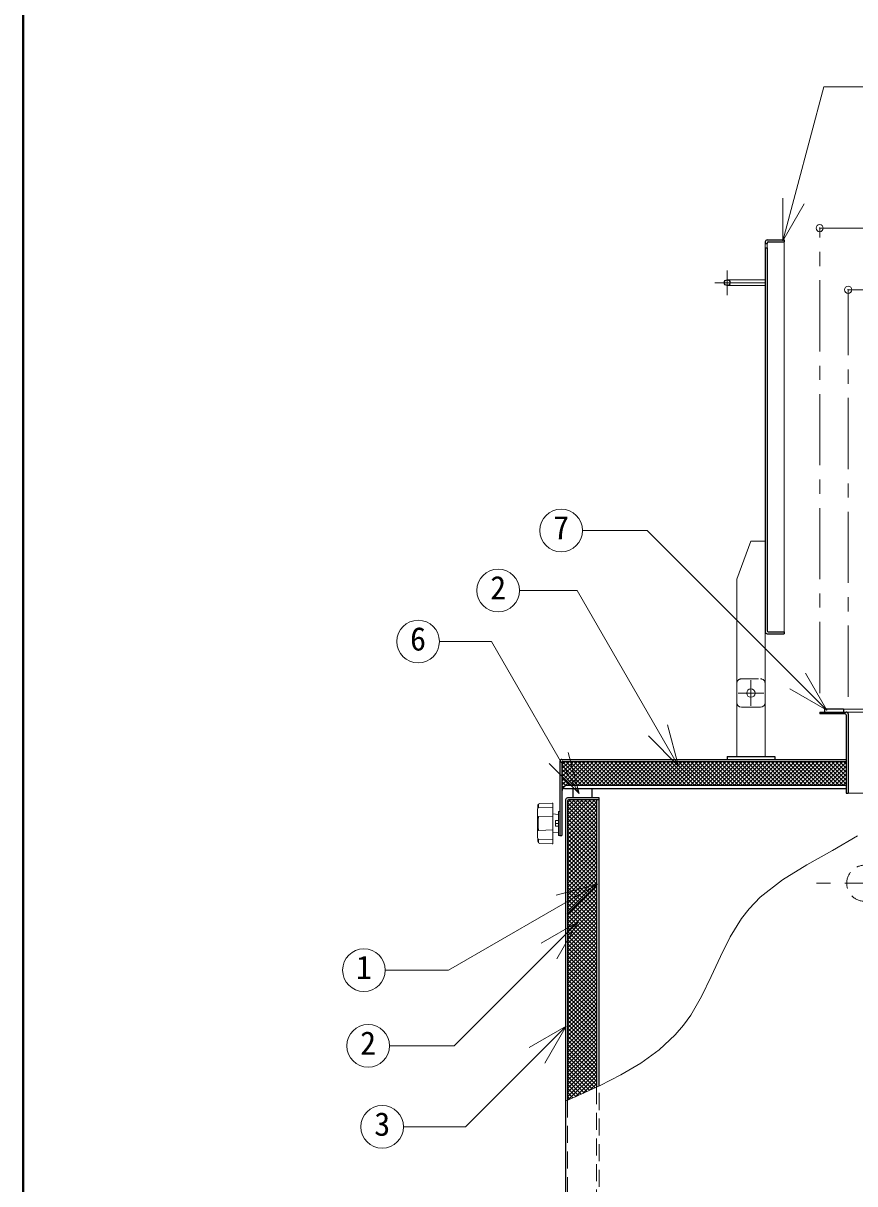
# Model space of a CAD drawing. Units: millimetres at full size, sheet at 1:15; details may follow other scales. Extents: x -3044 to 3031, y -2085 to 2130.
# Drawn here: x -3044 to -2167, y -848 to 376 of the extents above; entities that cross this region are included whole.
import ezdxf
from ezdxf.enums import TextEntityAlignment as Align

# ---------------------------------------------------------------- set-up
doc = ezdxf.new("R2010")
doc.units = ezdxf.units.MM
doc.header["$LTSCALE"] = 15
doc.header["$PDMODE"] = 32
doc.header["$PDSIZE"] = 7.5
doc.linetypes.add('CHAIN1', pattern=[8, 5, -1, 1, -1])
doc.linetypes.add('DASHED1', pattern=[1.8, 1.2, -0.6])
doc.layers.add('0-0', color=7, linetype='Continuous', lineweight=18)
doc.styles.add('ＭＳ ゴシック', font='')
doc.styles.get('ＭＳ ゴシック').set_extended_font_data('MS Gothic')

msp = doc.modelspace()

# ---------------------------------------------------------------- linework, layer by layer
at = {"layer": '0-0', "color": 1, "lineweight": 40}
msp.add_line((-3044, -2084.96), (-3044, 2130.04), dxfattribs=at)
at = {"layer": '0-0'}
for p, q in [((-2243.06, 146.16), (-2199.6, 308.36)), ((-2134.63, 308.36), (-2199.6, 308.36)), ((-2243.06, 146.16), (-2243.06, 191.16)), ((-2243.06, 146.16), (-2220.56, 185.13)), ((-2261.5, 143.29), (-2261.5, 138.79)), ((-2259.5, 143.29), (-2259.5, 138.79)), ((-2301.5, 105.04), (-2261.5, 105.04)), ((-2301.5, 99.04), (-2261.5, 99.04)), ((-2276.5, -170.46), (-2291.5, -210.46)), ((-2276.5, -170.46), (-2261.5, -170.46)), ((-2291.5, -340.46), (-2291.5, -210.46)), ((-2261.5, -340.46), (-2261.5, -265.96)), ((-2196.55, -348.41), (-2219.05, -309.43)), ((-2196.55, -348.41), (-2235.52, -325.91)), ((-2266.5, -345.46), (-2286.5, -345.46)), ((-2352.81, -407.52), (-2364.45, -364.05)), ((-2352.81, -407.52), (-2384.62, -375.7)), ((-2457.65, -436.48), (-2469.3, -393.02)), ((-2457.65, -436.48), (-2489.47, -404.66)), ((-2174, -435.96), (-2113.97, -435.96)), ((-2501.48, -456.19), (-2501.09, -448.81)), ((-2485.5, -451.02), (-2500.05, -451.51)), ((-2486.01, -446.49), (-2499.16, -446.92)), ((-2485.5, -488.92), (-2485.5, -446.99)), ((-2501.5, -479.19), (-2501.5, -456.72)), ((-2485.5, -461.1), (-2500.05, -460.62)), ((-2479.96, -458.42), (-2485.5, -457.96)), ((-2479.5, -455.46), (-2478, -455.46)), ((-2479.5, -455.46), (-2479.5, -480.46)), ((-2485.5, -474.81), (-2500.05, -475.3)), ((-2482.75, -465.61), (-2482.75, -470.3)), ((-2482.12, -464.96), (-2479.5, -464.96)), ((-2482.12, -467.96), (-2479.5, -467.96)), ((-2482.12, -470.96), (-2479.5, -470.96)), ((-2501.48, -479.72), (-2501.09, -487.1)), ((-2485.5, -484.89), (-2500.05, -484.41)), ((-2486.01, -489.42), (-2499.16, -489)), ((-2479.96, -477.49), (-2485.5, -477.96)), ((-2479.5, -480.46), (-2478, -480.46)), ((-2438.4, -531.8), (-2595.48, -622.49)), ((-2438.4, -531.8), (-2481.86, -543.44)), ((-2438.4, -531.8), (-2470.22, -563.62)), ((-2458.84, -571.53), (-2589.64, -702.33)), ((-2458.84, -571.53), (-2497.81, -594.03)), ((-2458.84, -571.53), (-2481.34, -610.51)), ((-2595.48, -622.49), (-2662.13, -622.49)), ((-2471.29, -681.53), (-2577.4, -787.64)), ((-2471.29, -681.53), (-2510.26, -704.03)), ((-2471.29, -681.53), (-2493.79, -720.5)), ((-2589.64, -702.33), (-2657.76, -702.33)), ((-2577.4, -787.64), (-2642.86, -787.64))]:
    msp.add_line(p, q, dxfattribs=at)
at = {"layer": '0-0', "color": 4, "linetype": 'CHAIN1', "lineweight": 9}
for p, q in [((-2204, -330.46), (-2204, 159.54)), ((-2301.5, 115.04), (-2301.5, 89.04)), ((-2314.5, 102.04), (-2261.5, 102.04)), ((-2174, -334.46), (-2174, 94.54)), ((-2276.5, -316.96), (-2276.5, -343.96)), ((-2290, -330.46), (-2263, -330.46)), ((-2102.5, -530.96), (-2210.5, -530.96))]:
    msp.add_line(p, q, dxfattribs=at)
at = {"layer": '0-0', "color": 4, "lineweight": 9}
for p, q in [((-2204, 159.54), (-1809, 159.54)), ((-2241.5, 145.04), (-2241.5, -265.96)), ((-1839, 94.54), (-2174, 94.54)), ((-2291.5, -340.46), (-2291.5, -397.46)), ((-2261.5, -340.46), (-2261.5, -397.46)), ((-2069.32, -347.46), (-2179, -347.46)), ((-2070.53, -350.46), (-2176, -350.46)), ((-2476, -406.23), (-2472.22, -402.46)), ((-2476, -410.48), (-2467.98, -402.46)), ((-2476, -414.72), (-2463.73, -402.46)), ((-2476, -418.96), (-2459.49, -402.46)), ((-2476, -423.21), (-2455.25, -402.46)), ((-2476, -427.45), (-2451.01, -402.46)), ((-2475.66, -402.71), (-2450.42, -427.96)), ((-2473.17, -428.86), (-2446.76, -402.46)), ((-2471.67, -402.46), (-2446.17, -427.96)), ((-2468.02, -427.96), (-2442.52, -402.46)), ((-2467.43, -402.46), (-2441.93, -427.96)), ((-2463.78, -427.96), (-2438.28, -402.46)), ((-2463.19, -402.46), (-2437.69, -427.96)), ((-2459.54, -427.96), (-2434.04, -402.46)), ((-2458.94, -402.46), (-2433.44, -427.96)), ((-2455.29, -427.96), (-2429.79, -402.46)), ((-2454.7, -402.46), (-2429.2, -427.96)), ((-2451.05, -427.96), (-2425.55, -402.46)), ((-2450.46, -402.46), (-2424.96, -427.96)), ((-2446.81, -427.96), (-2421.31, -402.46)), ((-2446.22, -402.46), (-2420.72, -427.96)), ((-2442.57, -427.96), (-2417.07, -402.46)), ((-2441.97, -402.46), (-2416.47, -427.96)), ((-2438.32, -427.96), (-2412.82, -402.46)), ((-2437.73, -402.46), (-2412.23, -427.96)), ((-2434.08, -427.96), (-2408.58, -402.46)), ((-2433.49, -402.46), (-2407.99, -427.96)), ((-2429.84, -427.96), (-2404.34, -402.46)), ((-2429.25, -402.46), (-2403.75, -427.96)), ((-2425.59, -427.96), (-2400.09, -402.46)), ((-2425, -402.46), (-2399.5, -427.96)), ((-2421.35, -427.96), (-2395.85, -402.46)), ((-2420.76, -402.46), (-2395.26, -427.96)), ((-2417.11, -427.96), (-2391.61, -402.46)), ((-2416.52, -402.46), (-2391.02, -427.96)), ((-2412.87, -427.96), (-2387.37, -402.46)), ((-2412.28, -402.46), (-2386.78, -427.96)), ((-2408.62, -427.96), (-2383.12, -402.46)), ((-2408.03, -402.46), (-2382.53, -427.96)), ((-2404.38, -427.96), (-2378.88, -402.46)), ((-2403.79, -402.46), (-2378.29, -427.96)), ((-2400.14, -427.96), (-2374.64, -402.46)), ((-2399.55, -402.46), (-2374.05, -427.96)), ((-2395.9, -427.96), (-2370.4, -402.46)), ((-2395.3, -402.46), (-2369.8, -427.96)), ((-2391.65, -427.96), (-2366.15, -402.46)), ((-2391.06, -402.46), (-2365.56, -427.96)), ((-2387.41, -427.96), (-2361.91, -402.46)), ((-2386.82, -402.46), (-2361.32, -427.96)), ((-2383.17, -427.96), (-2357.67, -402.46)), ((-2382.58, -402.46), (-2357.08, -427.96)), ((-2378.93, -427.96), (-2353.43, -402.46)), ((-2378.33, -402.46), (-2352.83, -427.96)), ((-2374.68, -427.96), (-2349.18, -402.46)), ((-2374.09, -402.46), (-2348.59, -427.96)), ((-2370.44, -427.96), (-2344.94, -402.46)), ((-2369.85, -402.46), (-2344.35, -427.96)), ((-2366.2, -427.96), (-2340.7, -402.46)), ((-2365.61, -402.46), (-2340.11, -427.96)), ((-2361.96, -427.96), (-2336.46, -402.46)), ((-2361.36, -402.46), (-2335.86, -427.96)), ((-2357.71, -427.96), (-2332.21, -402.46)), ((-2357.12, -402.46), (-2331.62, -427.96)), ((-2353.47, -427.96), (-2327.97, -402.46)), ((-2352.88, -402.46), (-2327.38, -427.96)), ((-2349.23, -427.96), (-2323.73, -402.46)), ((-2348.64, -402.46), (-2323.14, -427.96)), ((-2344.98, -427.96), (-2319.48, -402.46)), ((-2344.39, -402.46), (-2318.89, -427.96)), ((-2340.74, -427.96), (-2315.24, -402.46)), ((-2340.15, -402.46), (-2314.65, -427.96)), ((-2336.5, -427.96), (-2311, -402.46)), ((-2335.91, -402.46), (-2310.41, -427.96)), ((-2332.26, -427.96), (-2306.76, -402.46)), ((-2331.67, -402.46), (-2306.17, -427.96)), ((-2328.01, -427.96), (-2302.51, -402.46)), ((-2327.42, -402.46), (-2301.92, -427.96)), ((-2323.77, -427.96), (-2298.27, -402.46)), ((-2323.18, -402.46), (-2297.68, -427.96)), ((-2319.53, -427.96), (-2294.03, -402.46)), ((-2318.94, -402.46), (-2293.44, -427.96)), ((-2315.29, -427.96), (-2289.79, -402.46)), ((-2314.69, -402.46), (-2289.19, -427.96)), ((-2311.04, -427.96), (-2285.54, -402.46)), ((-2310.45, -402.46), (-2284.95, -427.96)), ((-2306.8, -427.96), (-2281.3, -402.46)), ((-2306.21, -402.46), (-2280.71, -427.96)), ((-2302.56, -427.96), (-2277.06, -402.46)), ((-2301.97, -402.46), (-2276.47, -427.96)), ((-2298.32, -427.96), (-2272.82, -402.46)), ((-2297.72, -402.46), (-2272.22, -427.96)), ((-2294.07, -427.96), (-2268.57, -402.46)), ((-2293.48, -402.46), (-2267.98, -427.96)), ((-2289.83, -427.96), (-2264.33, -402.46)), ((-2289.24, -402.46), (-2263.74, -427.96)), ((-2285.59, -427.96), (-2260.09, -402.46)), ((-2285, -402.46), (-2259.5, -427.96)), ((-2281.35, -427.96), (-2255.85, -402.46)), ((-2280.75, -402.46), (-2255.25, -427.96)), ((-2277.1, -427.96), (-2251.6, -402.46)), ((-2276.51, -402.46), (-2251.01, -427.96)), ((-2272.86, -427.96), (-2247.36, -402.46)), ((-2272.27, -402.46), (-2246.77, -427.96)), ((-2268.62, -427.96), (-2243.12, -402.46)), ((-2268.03, -402.46), (-2242.53, -427.96)), ((-2264.37, -427.96), (-2238.87, -402.46)), ((-2263.78, -402.46), (-2238.28, -427.96)), ((-2260.13, -427.96), (-2234.63, -402.46)), ((-2259.54, -402.46), (-2234.04, -427.96)), ((-2255.89, -427.96), (-2230.39, -402.46)), ((-2255.3, -402.46), (-2229.8, -427.96)), ((-2251.65, -427.96), (-2226.15, -402.46)), ((-2251.06, -402.46), (-2225.56, -427.96)), ((-2247.4, -427.96), (-2221.9, -402.46)), ((-2246.81, -402.46), (-2221.31, -427.96)), ((-2243.16, -427.96), (-2217.66, -402.46)), ((-2242.57, -402.46), (-2217.07, -427.96)), ((-2238.92, -427.96), (-2213.42, -402.46)), ((-2238.33, -402.46), (-2212.83, -427.96)), ((-2234.68, -427.96), (-2209.18, -402.46)), ((-2234.08, -402.46), (-2208.58, -427.96)), ((-2230.43, -427.96), (-2204.93, -402.46)), ((-2229.84, -402.46), (-2204.34, -427.96)), ((-2226.19, -427.96), (-2200.69, -402.46)), ((-2225.6, -402.46), (-2200.1, -427.96)), ((-2221.95, -427.96), (-2196.45, -402.46)), ((-2221.36, -402.46), (-2195.86, -427.96)), ((-2217.71, -427.96), (-2192.21, -402.46)), ((-2217.11, -402.46), (-2191.61, -427.96)), ((-2213.46, -427.96), (-2187.96, -402.46)), ((-2212.87, -402.46), (-2187.37, -427.96)), ((-2209.22, -427.96), (-2183.72, -402.46)), ((-2208.63, -402.46), (-2183.13, -427.96)), ((-2204.98, -427.96), (-2179.48, -402.46)), ((-2204.39, -402.46), (-2178.89, -427.96)), ((-2200.73, -427.96), (-2176, -403.22)), ((-2200.14, -402.46), (-2176, -426.6)), ((-2195.9, -402.46), (-2176, -422.36)), ((-2191.66, -402.46), (-2176, -418.12)), ((-2187.42, -402.46), (-2176, -413.87)), ((-2183.17, -402.46), (-2176, -409.63)), ((-2178.93, -402.46), (-2176, -405.39)), ((-2476, -406.62), (-2454.66, -427.96)), ((-2476, -410.86), (-2458.9, -427.96)), ((-2476, -415.1), (-2463.14, -427.96)), ((-2196.49, -427.96), (-2176, -407.46)), ((-2192.25, -427.96), (-2176, -411.71)), ((-2476, -419.34), (-2467.39, -427.96)), ((-2476, -423.59), (-2471.45, -428.13)), ((-2476, -427.83), (-2474.18, -429.65)), ((-2188.01, -427.96), (-2176, -415.95)), ((-2183.76, -427.96), (-2176, -420.19)), ((-2179.52, -427.96), (-2176, -424.43)), ((-2476, -431.69), (-2475.09, -430.78)), ((-2476, -432.07), (-2475.77, -432.3)), ((-2470, -467.4), (-2445.55, -442.96)), ((-2470, -471.65), (-2441.31, -442.96)), ((-2470, -446.19), (-2466.76, -442.96)), ((-2470, -450.43), (-2462.52, -442.96)), ((-2470, -454.68), (-2458.28, -442.96)), ((-2470, -463.16), (-2449.79, -442.96)), ((-2470, -458.92), (-2454.04, -442.96)), ((-2470, -475.89), (-2439.5, -445.39)), ((-2470, -445.84), (-2439.5, -476.34)), ((-2470, -480.13), (-2439.5, -449.63)), ((-2470, -450.09), (-2439.5, -480.59)), ((-2468.64, -442.96), (-2439.5, -472.1)), ((-2464.4, -442.96), (-2439.5, -467.86)), ((-2460.16, -442.96), (-2439.5, -463.62)), ((-2455.92, -442.96), (-2439.5, -459.37)), ((-2451.67, -442.96), (-2439.5, -455.13)), ((-2447.43, -442.96), (-2439.5, -450.89)), ((-2443.19, -442.96), (-2439.5, -446.65)), ((-2470, -484.37), (-2439.5, -453.87)), ((-2470, -454.33), (-2439.5, -484.83)), ((-2470, -488.62), (-2439.5, -458.12)), ((-2470, -458.57), (-2439.5, -489.07)), ((-2470, -492.86), (-2439.5, -462.36)), ((-2470, -462.81), (-2439.5, -493.31)), ((-2470, -497.1), (-2439.5, -466.6)), ((-2470, -467.06), (-2439.5, -497.56)), ((-2470, -501.35), (-2439.5, -470.85)), ((-2470, -471.3), (-2439.5, -501.8)), ((-2470, -505.59), (-2439.5, -475.09)), ((-2470, -475.54), (-2439.5, -506.04)), ((-2470, -509.83), (-2439.5, -479.33)), ((-2470, -479.79), (-2439.5, -510.29)), ((-2470, -514.07), (-2439.5, -483.57)), ((-2470, -484.03), (-2439.5, -514.53)), ((-2470, -518.32), (-2439.5, -487.82)), ((-2470, -488.27), (-2439.5, -518.77)), ((-2470, -522.56), (-2439.5, -492.06)), ((-2470, -492.51), (-2439.5, -523.01)), ((-2470, -526.8), (-2439.5, -496.3)), ((-2470, -496.76), (-2439.5, -527.26)), ((-2470, -531.04), (-2439.5, -500.54)), ((-2470, -501), (-2439.5, -531.5)), ((-2470, -535.29), (-2439.5, -504.79)), ((-2470, -505.24), (-2439.5, -535.74)), ((-2470, -539.53), (-2439.5, -509.03)), ((-2470, -509.48), (-2439.5, -539.98)), ((-2470, -543.77), (-2439.5, -513.27)), ((-2470, -513.73), (-2439.5, -544.23)), ((-2470, -548.01), (-2439.5, -517.51)), ((-2470, -517.97), (-2439.5, -548.47)), ((-2470, -552.26), (-2439.5, -521.76)), ((-2470, -522.21), (-2439.5, -552.71)), ((-2470, -556.5), (-2439.5, -526)), ((-2470, -526.45), (-2439.5, -556.95)), ((-2470, -560.74), (-2439.5, -530.24)), ((-2470, -530.7), (-2439.5, -561.2)), ((-2470, -564.98), (-2439.5, -534.48)), ((-2470, -534.94), (-2439.5, -565.44)), ((-2470, -569.23), (-2439.5, -538.73)), ((-2470, -539.18), (-2439.5, -569.68)), ((-2470, -573.47), (-2439.5, -542.97)), ((-2470, -543.42), (-2439.5, -573.92)), ((-2470, -577.71), (-2439.5, -547.21)), ((-2470, -547.67), (-2439.5, -578.17)), ((-2470, -581.96), (-2439.5, -551.46)), ((-2470, -551.91), (-2439.5, -582.41)), ((-2470, -586.2), (-2439.5, -555.7)), ((-2470, -556.15), (-2439.5, -586.65)), ((-2470, -590.44), (-2439.5, -559.94)), ((-2470, -560.4), (-2439.5, -590.9)), ((-2470, -594.68), (-2439.5, -564.18)), ((-2470, -564.64), (-2439.5, -595.14)), ((-2470, -598.93), (-2439.5, -568.43)), ((-2470, -568.88), (-2439.5, -599.38)), ((-2470, -603.17), (-2439.5, -572.67)), ((-2470, -573.12), (-2439.5, -603.62)), ((-2470, -607.41), (-2439.5, -576.91)), ((-2470, -577.37), (-2439.5, -607.87)), ((-2470, -611.65), (-2439.5, -581.15)), ((-2470, -581.61), (-2439.5, -612.11)), ((-2470, -615.9), (-2439.5, -585.4)), ((-2470, -585.85), (-2439.5, -616.35)), ((-2470, -620.14), (-2439.5, -589.64)), ((-2470, -590.09), (-2439.5, -620.59)), ((-2470, -624.38), (-2439.5, -593.88)), ((-2470, -594.34), (-2439.5, -624.84)), ((-2470, -628.62), (-2439.5, -598.12)), ((-2470, -598.58), (-2439.5, -629.08)), ((-2470, -632.87), (-2439.5, -602.37)), ((-2470, -602.82), (-2439.5, -633.32)), ((-2470, -637.11), (-2439.5, -606.61)), ((-2470, -607.06), (-2439.5, -637.56)), ((-2470, -641.35), (-2439.5, -610.85)), ((-2470, -611.31), (-2439.5, -641.81)), ((-2470, -645.59), (-2439.5, -615.09)), ((-2470, -615.55), (-2439.5, -646.05)), ((-2470, -649.84), (-2439.5, -619.34)), ((-2470, -619.79), (-2439.5, -650.29)), ((-2470, -654.08), (-2439.5, -623.58)), ((-2470, -624.04), (-2439.5, -654.54)), ((-2470, -658.32), (-2439.5, -627.82)), ((-2470, -628.28), (-2439.5, -658.78)), ((-2470, -662.57), (-2439.5, -632.07)), ((-2470, -632.52), (-2439.5, -663.02)), ((-2470, -666.81), (-2439.5, -636.31)), ((-2470, -636.76), (-2439.5, -667.26)), ((-2470, -671.05), (-2439.5, -640.55)), ((-2470, -641.01), (-2439.5, -671.51)), ((-2470, -675.29), (-2439.5, -644.79)), ((-2470, -645.25), (-2439.5, -675.75)), ((-2470, -679.54), (-2439.5, -649.04)), ((-2470, -649.49), (-2439.5, -679.99)), ((-2470, -683.78), (-2439.5, -653.28)), ((-2470, -653.73), (-2439.5, -684.23)), ((-2470, -688.02), (-2439.5, -657.52)), ((-2470, -657.98), (-2439.5, -688.48)), ((-2470, -692.26), (-2439.5, -661.76)), ((-2470, -662.22), (-2439.5, -692.72)), ((-2470, -696.51), (-2439.5, -666.01)), ((-2470, -666.46), (-2439.5, -696.96)), ((-2470, -700.75), (-2439.5, -670.25)), ((-2470, -670.7), (-2439.5, -701.2)), ((-2470, -704.99), (-2439.5, -674.49)), ((-2470, -674.95), (-2439.5, -705.45)), ((-2470, -709.23), (-2439.5, -678.73)), ((-2470, -679.19), (-2439.5, -709.69)), ((-2470, -713.48), (-2439.5, -682.98)), ((-2470, -683.43), (-2439.5, -713.93)), ((-2470, -717.72), (-2439.5, -687.22)), ((-2470, -687.67), (-2439.5, -718.17)), ((-2470, -721.96), (-2439.5, -691.46)), ((-2470, -691.92), (-2439.5, -722.42)), ((-2470, -726.21), (-2439.5, -695.71)), ((-2470, -696.16), (-2439.5, -726.66)), ((-2470, -730.45), (-2439.5, -699.95)), ((-2470, -700.4), (-2439.5, -730.9)), ((-2470, -734.69), (-2439.5, -704.19)), ((-2470, -704.65), (-2439.5, -735.15)), ((-2470, -738.93), (-2439.5, -708.43)), ((-2470, -708.89), (-2439.5, -739.39)), ((-2470, -743.18), (-2439.5, -712.68)), ((-2470, -713.13), (-2439.5, -743.63)), ((-2470, -747.42), (-2439.5, -716.92)), ((-2470, -717.37), (-2440.87, -746.5)), ((-2470, -751.66), (-2439.5, -721.16)), ((-2470, -721.62), (-2443.78, -747.84)), ((-2470, -755.9), (-2439.5, -725.4)), ((-2470, -725.86), (-2446.68, -749.17)), ((-2470, -730.1), (-2449.59, -750.51)), ((-2469.21, -759.36), (-2439.5, -729.65)), ((-2461.59, -755.98), (-2439.5, -733.89)), ((-2470, -734.34), (-2452.5, -751.85)), ((-2470, -738.59), (-2455.4, -753.18)), ((-2470, -742.83), (-2458.31, -754.52)), ((-2453.82, -752.46), (-2439.5, -738.13)), ((-2445.97, -748.85), (-2439.5, -742.37)), ((-2470, -747.07), (-2461.24, -755.83)), ((-2470, -751.31), (-2464.18, -757.13)), ((-2470, -755.56), (-2467.12, -758.43))]:
    msp.add_line(p, q, dxfattribs=at)
at = {"layer": '0-0', "color": 5, "lineweight": 25}
for p, q in [((-2259.5, 147.04), (-2241.5, 147.04)), ((-2241.5, 147.04), (-2241.5, 145.04)), ((-2261.5, 145.04), (-2261.5, 143.29)), ((-2261.5, 143.29), (-2259.5, 143.29)), ((-2261.5, 138.79), (-2259.5, 138.79)), ((-2261.5, 138.79), (-2261.5, -265.96)), ((-2259.5, 144.04), (-2259.5, 143.29)), ((-2259.5, 138.79), (-2259.5, -264.96)), ((-2258.5, 145.04), (-2241.5, 145.04)), ((-2259.5, -267.96), (-2241.5, -267.96)), ((-2258.5, -265.96), (-2241.5, -265.96)), ((-2241.5, -265.96), (-2241.5, -267.96)), ((-2204, -350.46), (-2204, -352.46)), ((-2204, -350.46), (-2176, -350.46)), ((-2177, -352.46), (-2204, -352.46)), ((-2199, -347.46), (-2199, -350.46)), ((-2179, -347.46), (-2199, -347.46)), ((-2179, -347.46), (-2179, -350.46)), ((-2176, -353.46), (-2176, -435.96)), ((-2174, -352.46), (-2174, -435.96)), ((-2478, -402.46), (-2478, -480.46)), ((-2476, -400.46), (-2176, -400.46)), ((-2476, -403.46), (-2476, -480.46)), ((-2475, -402.46), (-2176, -402.46)), ((-2301.5, -397.46), (-2301.5, -400.46)), ((-2176, -427.96), (-2470, -427.96)), ((-2473, -430.96), (-2176, -430.96)), ((-2464, -440.96), (-2464, -430.96)), ((-2444, -440.96), (-2444, -430.96)), ((-2176, -435.96), (-2174, -435.96)), ((-2472, -442.96), (-2472, -1480.46)), ((-2436.5, -440.96), (-2470, -440.96)), ((-2470, -443.96), (-2470, -759.71)), ((-2436.5, -442.96), (-2469, -442.96)), ((-2439.5, -442.96), (-2439.5, -745.87)), ((-2436.5, -744.49), (-2436.5, -440.96)), ((-2478, -480.46), (-2476, -480.46))]:
    msp.add_line(p, q, dxfattribs=at)
at = {"layer": '0-0', "color": 4, "linetype": 'DASHED1', "lineweight": 9}
msp.add_line((-2286.5, -315.46), (-2266.5, -315.46), dxfattribs=at)
at = {"layer": '0-0', "linetype": 'DASHED1'}
for p, q in [((-2439.5, -745.87), (-2439.5, -1447.96)), ((-2436.5, -1444.96), (-2436.5, -744.49)), ((-2470, -759.71), (-2470, -1479.46))]:
    msp.add_line(p, q, dxfattribs=at)
at = {"layer": '0-0'}
for points in [[(-2196.55, -348.41), (-2385.82, -159.14), (-2454.15, -159.14)], [(-2352.81, -407.52), (-2459.69, -222.39), (-2520.58, -222.39)], [(-2457.65, -436.48), (-2550.17, -276.24), (-2605.05, -276.24)], [(-2164.29, -480.86), (-2190.66, -496.37), (-2217.53, -511.43), (-2243.4, -527.42), (-2266.73, -545.73), (-2278.49, -557.95), (-2286.41, -568.23), (-2298.3, -587.55), (-2308.72, -608.2), (-2318.55, -629.36), (-2328.69, -650.19), (-2340.03, -669.9), (-2347.5, -680.49), (-2356.26, -690.8), (-2373.38, -706.69), (-2392.63, -720.59), (-2413.57, -732.92), (-2435.7, -744.13), (-2458.58, -754.64), (-2472, -760.6)]]:
    msp.add_lwpolyline(points, dxfattribs=at)
at = {"layer": '0-0', "color": 5, "lineweight": 25}
msp.add_lwpolyline([(-2301.5, -397.46), (-2251.5, -397.46), (-2251.5, -400.46)], dxfattribs=at)
msp.add_circle((-2301.5, 102.04), 3, dxfattribs=at)
at = {"layer": '0-0'}
for centre, radius in [((-2476.65, -159.14), 22.5), ((-2543.08, -222.39), 22.5), ((-2627.55, -276.24), 22.5), ((-2276.5, -330.46), 4.5), ((-2684.63, -622.49), 22.5), ((-2680.26, -702.33), 22.5), ((-2665.36, -787.64), 22.5)]:
    msp.add_circle(centre, radius, dxfattribs=at)
at = {"layer": '0-0', "color": 4, "linetype": 'DASHED1', "lineweight": 9}
msp.add_circle((-2156.5, -530.96), 19, dxfattribs=at)
at = {"layer": '0-0', "color": 5, "lineweight": 25}
for centre, radius, start, end in [((-2259.5, 145.04), 2, 90, 180), ((-2258.5, 144.04), 1, 90, 180), ((-2259.5, -265.96), 2, 180, 270), ((-2258.5, -264.96), 1, 180, 270), ((-2177, -353.46), 1, 0, 90), ((-2176, -352.46), 2, 0, 90), ((-2476, -402.46), 2, 90, 180), ((-2475, -403.46), 1, 90, 180), ((-2470, -433.96), 6, 90, 180), ((-2473, -433.96), 3, 90, 180), ((-2470, -442.96), 2, 90, 180), ((-2469, -443.96), 1, 90, 180)]:
    msp.add_arc(centre, radius, start, end, dxfattribs=at)
at = {"layer": '0-0', "color": 4, "linetype": 'DASHED1', "lineweight": 9}
for centre, start, end in [((-2286.5, -320.46), 90, 180), ((-2266.5, -320.46), 0, 90)]:
    msp.add_arc(centre, 5, start, end, dxfattribs=at)
at = {"layer": '0-0'}
for centre, radius, start, end in [((-2286.5, -340.46), 5, 180, 270), ((-2266.5, -340.46), 5, 270, 0), ((-2499.1, -448.92), 2, 91.84585, 176.98087), ((-2498.43, -448.45), 2.07, 141.26695, 176.97243), ((-2490.54, -448.53), 9.96, 178.90936, 197.37998), ((-2486, -446.99), 0.5, 0, 91.84585), ((-2491.5, -456.72), 10, 176.98087, 180), ((-2446.66, -467.96), 54.34, 172.70127, 187.29873), ((-2500.06, -461.12), 0.5, 88.09085, 172.70127), ((-2480, -458.92), 0.5, 0, 85.23636), ((-2500.06, -474.8), 0.5, 187.29873, 271.90915), ((-2480.64, -466.46), 2.11, 134.62454, 225.37546), ((-2481.18, -466.49), 1.79, 121.62812, 150.75937), ((-2480.64, -469.46), 2.11, 134.62454, 225.37546), ((-2481.18, -469.43), 1.79, 209.24063, 238.37188), ((-2480, -477), 0.5, 274.76364, 0), ((-2491.5, -479.19), 10, 180, 183.01913), ((-2499.1, -487), 2, 183.01913, 268.15415), ((-2490.54, -487.38), 9.96, 162.62002, 181.09064), ((-2498.43, -487.46), 2.07, 183.02757, 218.73305), ((-2486, -488.92), 0.5, 268.15415, 0)]:
    msp.add_arc(centre, radius, start, end, dxfattribs=at)
at = {"layer": '0-0', "color": 1}
for p in [(-2204, 159.54), (-2174, 94.54)]:
    msp.add_point(p, dxfattribs=at)

# ---------------------------------------------------------------- texts
at = {"layer": '0-0', "style": 'ＭＳ ゴシック'}
for s, p in [('7', (-2485.09, -176.01)), ('2', (-2551.52, -239.27)), ('6', (-2635.99, -293.12)), ('1', (-2693.07, -639.36)), ('2', (-2688.7, -719.21)), ('3', (-2673.79, -804.51))]:
    msp.add_text(s, height=24.74, dxfattribs=at).set_placement(p, align=Align.BOTTOM_LEFT)

doc.saveas('drawing.dxf')
